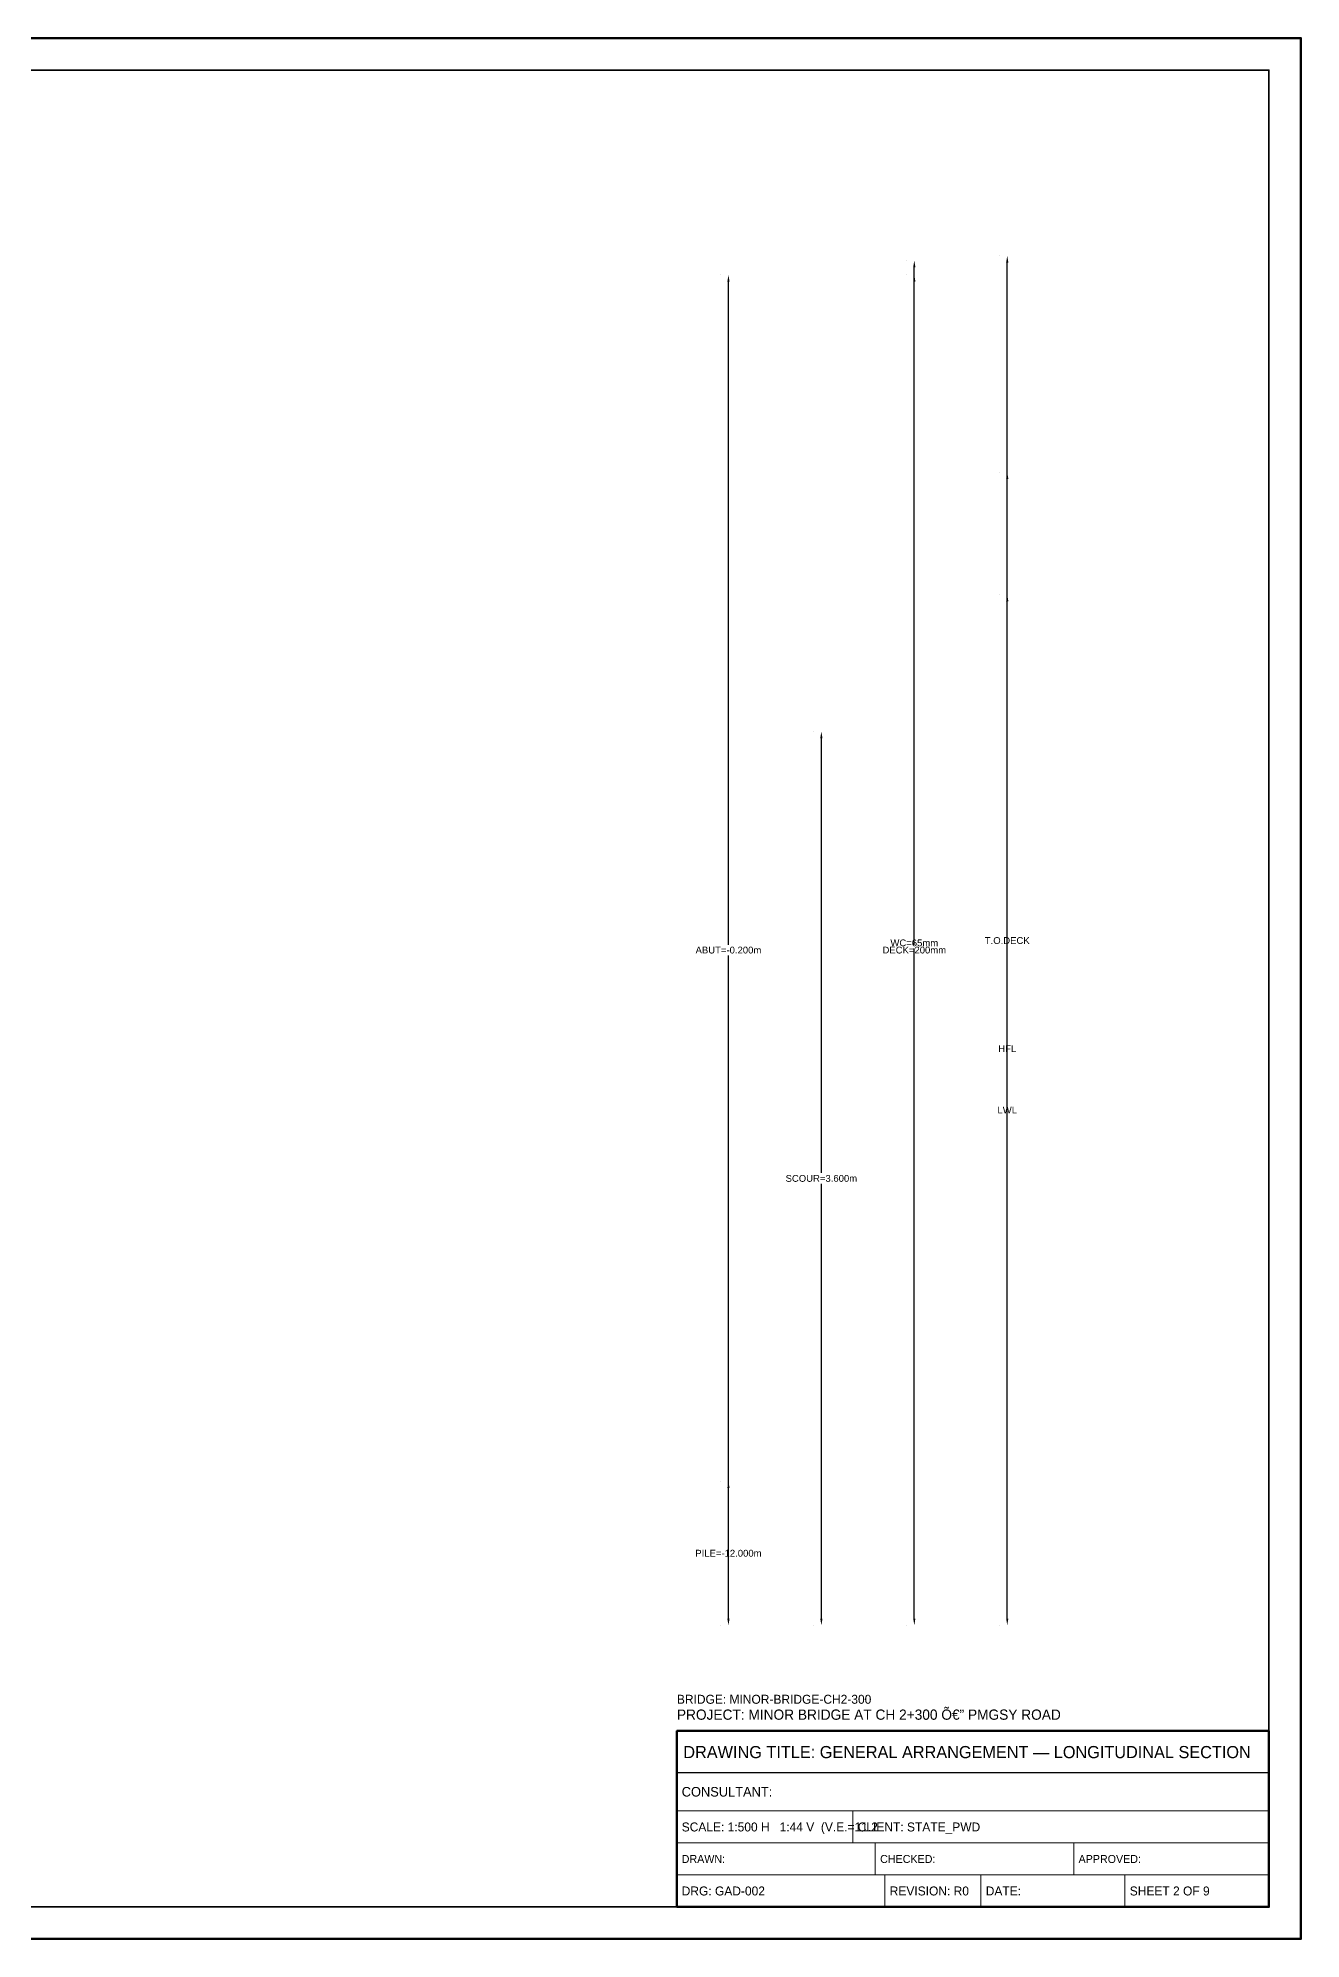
# Model space of a CAD drawing. Header units: metres. Extents: x 0 to 841, y 0 to 594.
# Drawn here: x 446 to 841, y 0 to 594 of the extents above; entities that cross this region are included whole.
import ezdxf

# ---------------------------------------------------------------- set-up
doc = ezdxf.new("R2010")
doc.units = ezdxf.units.M
for name, color, linetype, lineweight in [('BORDER-INNER', 7, 'Continuous', 35), ('BORDER-OUTER', 7, 'Continuous', 70), ('DIM-LINEAR', 3, 'Continuous', 18), ('TEXT-TITLE', 7, 'Continuous', 25), ('TITLEBLK-BOX', 7, 'Continuous', 50), ('TITLEBLK-TEXT', 7, 'Continuous', 18)]:
    doc.layers.add(name, color=color, linetype=linetype, lineweight=lineweight)
doc.styles.add('BRIDGE_STD', font='Arial.ttf')
doc.dimstyles.new('pmb100', dxfattribs={"dimtxt": 2.5, "dimasz": 0.9375, "dimexe": 2.5, "dimexo": 2.5, "dimtad": 0, "dimtih": 1, "dimdec": 0, "dimtxsty": 'BRIDGE_STD', "dimcen": 2.5, "dimazin": 3, "dimtfac": 1, "dimtmove": 0, "dimatfit": 3})

msp = doc.modelspace()

# ---------------------------------------------------------------- linework, layer by layer
at = {"layer": 'BORDER-INNER'}
msp.add_lwpolyline([(10, 10), (831, 10), (831, 584), (10, 584), (10, 10)], dxfattribs=at)
at = {"layer": 'BORDER-OUTER'}
msp.add_lwpolyline([(0, 0), (841, 0), (841, 594), (0, 594), (0, 0)], dxfattribs=at)
at = {"layer": 'TITLEBLK-BOX', "lineweight": 50}
msp.add_lwpolyline([(646, 10), (831, 10), (831, 65), (646, 65), (646, 10)], dxfattribs=at)
at = {"layer": 'TITLEBLK-BOX', "lineweight": 30}
msp.add_lwpolyline([(646, 52), (831, 52), (831, 65), (646, 65), (646, 52)], dxfattribs=at)
at = {"layer": 'TITLEBLK-BOX', "lineweight": 18}
for points in [[(646, 40), (831, 40), (831, 52), (646, 52), (646, 40)], [(646, 30), (701, 30), (701, 40), (646, 40), (646, 30)], [(701, 30), (831, 30), (831, 40), (701, 40), (701, 30)], [(646, 20), (708, 20), (708, 30), (646, 30), (646, 20)], [(708, 20), (770, 20), (770, 30), (708, 30), (708, 20)], [(770, 20), (831, 20), (831, 30), (770, 30), (770, 20)], [(646, 10), (711, 10), (711, 20), (646, 20), (646, 10)], [(711, 10), (741, 10), (741, 20), (711, 20), (711, 10)], [(741, 10), (786, 10), (786, 20), (741, 20), (741, 10)], [(786, 10), (831, 10), (831, 20), (786, 20), (786, 10)]]:
    msp.add_lwpolyline(points, dxfattribs=at)

# ---------------------------------------------------------------- texts
at = {"layer": 'TEXT-TITLE'}
for s, height, p in [('PROJECT: MINOR BRIDGE AT CH 2+300 â€” PMGSY ROAD', 3.2, (646, 68.5)), ('DRAWING TITLE: GENERAL ARRANGEMENT — LONGITUDINAL SECTION', 3.8, (648, 56.5))]:
    msp.add_text(s, height=height, dxfattribs=at).set_placement(p)
at = {"layer": 'TITLEBLK-TEXT'}
for s, height, p in [('BRIDGE: MINOR-BRIDGE-CH2-300', 2.8, (646, 73.5)), ('CONSULTANT: ', 3, (647.5, 44.5)), ('SCALE: 1:500 H   1:44 V  (V.E.=11.2', 2.8, (647.5, 33.6)), ('CLIENT: STATE_PWD', 2.8, (702.5, 33.6)), ('DRAWN: ', 2.5, (647.5, 23.75)), ('CHECKED: ', 2.5, (709.5, 23.75)), ('APPROVED: ', 2.5, (771.5, 23.75)), ('DRG: GAD-002', 2.8, (647.5, 13.6)), ('REVISION: R0', 2.8, (712.5, 13.6)), ('DATE: ', 2.8, (742.5, 13.6)), ('SHEET 2 OF 9', 2.8, (787.5, 13.6))]:
    msp.add_text(s, height=height, dxfattribs=at).set_placement(p)

# ---------------------------------------------------------------- dimensions: what is measured, and where the dimension line sits
at = {"layer": 'DIM-LINEAR'}
for base, p1, p2, text in [((720.18, 98), (720.18, 98), (720.18, 524.49), 'WC=65mm'), ((749.22, 98), (749.22, 98), (749.22, 525.95), 'T.O.DECK'), ((662.1, 98), (662.1, 98), (662.1, 519.98), 'ABUT=-0.200m'), ((720.18, 98), (720.18, 98), (720.18, 519.98), 'DECK=200mm'), ((749.22, 98), (749.22, 98), (749.22, 458.38), 'HFL'), ((749.22, 98), (749.22, 98), (749.22, 420.09), 'LWL'), ((691.14, 98), (691.14, 98), (691.14, 377.3), 'SCOUR=3.600m'), ((662.1, 98), (662.1, 98), (662.1, 143.05), 'PILE=-12.000m')]:
    msp.add_linear_dim(base=base, p1=p1, p2=p2, angle=90, text=text, dimstyle='pmb100', override={"dimtxt": 2.125, "dimasz": 2.125, "dimgap": 0.85, "dimclrt": 3}, dxfattribs=at).render()

doc.saveas('drawing.dxf')
